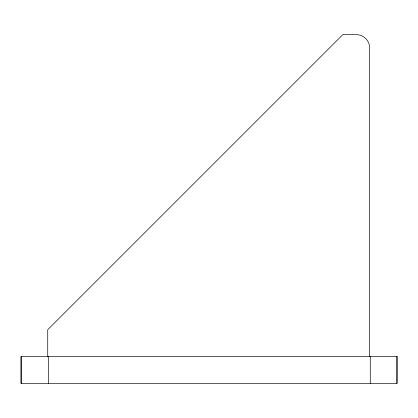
<?xml version="1.0" encoding="UTF-8"?>
<svg xmlns="http://www.w3.org/2000/svg" width="418" height="418" viewBox="0 0 418 418"><rect width="100%" height="100%" fill="white"/><g stroke="black" fill="none" stroke-linecap="round" stroke-linejoin="round"><path stroke-width="0.63" d="M369.669 356.554L369.554 46.278C368.848 40.405 363.879 35.436 358.007 34.731L342.844 34.616L47.73 329.729L47.73 356.554M396.87 356.554L396.87 383.384M370.27 356.554L370.27 383.384M48.331 356.554L48.331 383.384M21.501 356.554L21.501 383.384M397.1 356.554L20.9 356.554L20.9 383.384L397.1 383.384L397.1 356.554"/></g></svg>
